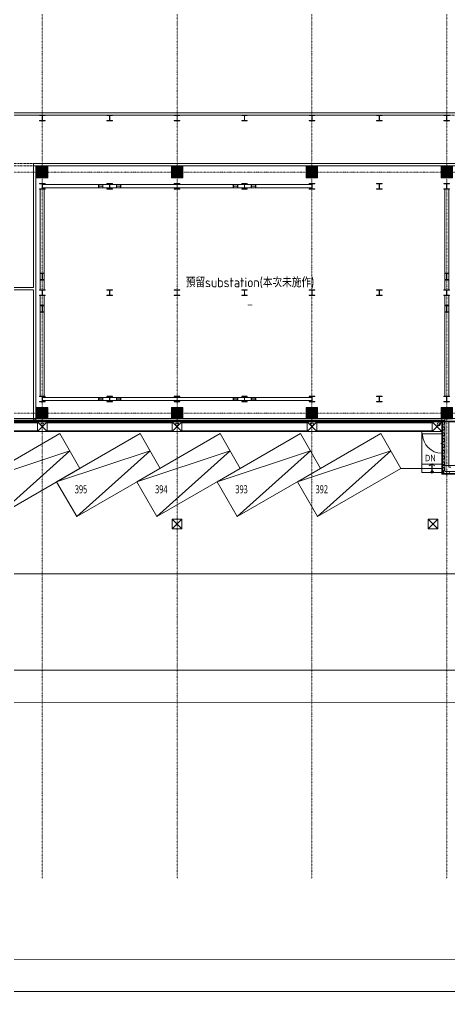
# Model space of a CAD drawing. Extents: x -76427 to 292734, y -42117 to 131250.
# Drawn here: x 41777 to 68575, y -36025 to 24513 of the extents above; entities that cross this region are included whole.
import ezdxf
from ezdxf.enums import TextEntityAlignment as Align

# ---------------------------------------------------------------- set-up
doc = ezdxf.new("R2010")
doc.units = 0
doc.header["$LTSCALE"] = 10
for name, pattern in [('H12PL1$0$CENTERK4', [0.3582, 0.3333, -0.0083, 0.0083, -0.0083]), ('H12PL1$0$JJP_三點線', [0.9, 0.3, -0.15, 0, -0.15, 0, -0.15, 0, -0.15]), ('H12PL1$0$JJP_虛線(退縮線、投影線、地下室範圍、非屬本工程、圖面分區)', [0.45, 0.3, -0.15]), ('XFM7P10ICA$0$H12PL1$0$JJP_三點線', [0.9, 0.3, -0.15, 0, -0.15, 0, -0.15, 0, -0.15]), ('XFM7P10ICA$0$H12PL1$0$TAI_虛線', [5.644, 2.822, -2.822])]:
    doc.linetypes.add(name, pattern=pattern)
for name, color, linetype in [('H12PL1$0$A-OBJE-MEP', 252, 'Continuous'), ('H12PL1$0$A-STRS', 252, 'Continuous'), ('H12PL1$0$A-TEXT', 252, 'Continuous'), ('H12PL1$0$A-WALL-EX', 252, 'Continuous'), ('H12PL1$0$A-WALL-IN', 252, 'Continuous'), ('H12PL1$0$A-WALL-IN.200K', 252, 'Continuous'), ('H12PL1$0$L10_14_DOURO', 252, 'Continuous'), ('H12PL1$0$L10_14_DRAN', 252, 'Continuous'), ('H12PL1$0$L10_14_KABE1', 252, 'Continuous'), ('H12PL1$0$L10_14_KAIDAN', 252, 'Continuous'), ('H12PL1$0$L10_14_PKG', 252, 'Continuous'), ('H12PL1$0$L10_14_PKG-NN', 252, 'Continuous'), ('H12PL1$0$L10_14_SIAGE1', 252, 'Continuous'), ('H12PL1$0$L10_14_SIKICHI', 252, 'Continuous'), ('H12PL1$0$L10_14_SITE', 252, 'Continuous'), ('H12PL1$0$L10_14_SUGATA3', 252, 'Continuous'), ('H12PL1$0$L10_14_TATEGU1', 252, 'Continuous'), ('H12PL1$0$L10_14_TATEGU3', 252, 'Continuous'), ('H12PL1$0$S-BEAM-SHOW.200K', 252, 'Continuous'), ('H12PL1$0$S-COL', 252, 'Continuous'), ('H12PL1$0$S-COL.200K', 252, 'Continuous'), ('H12PL1$0$S-FNDN', 252, 'Continuous'), ('H12PL1$0$S-GRID', 252, 'Continuous'), ('H12PL1$0$S-SLAB-SHOW', 252, 'Continuous'), ('H12PL1$0$S-SLAB-SHOW.200K', 252, 'Continuous'), ('H12PL1$0$S-WALL', 252, 'Continuous'), ('XFM7P10ICA$0$H12PL1$0$A-OBJE-MEP', 252, 'Continuous'), ('XFM7P10ICA$0$H12PL1$0$A-STRS', 252, 'Continuous'), ('XFM7P10ICA$0$H12PL1$0$A-WALL-EX', 252, 'Continuous'), ('XFM7P10ICA$0$H12PL1$0$A-WALL-IN', 252, 'Continuous'), ('XFM7P10ICA$0$H12PL1$0$A-WALL-IN-200K.200K', 252, 'Continuous'), ('XFM7P10ICA$0$H12PL1$0$A-ZONE', 252, 'Continuous'), ('XFM7P10ICA$0$H12PL1$0$Hattch', 252, 'Continuous'), ('XFM7P10ICA$0$H12PL1$0$L-ROAD', 252, 'Continuous'), ('XFM7P10ICA$0$H12PL1$0$S-COL', 252, 'Continuous'), ('XFM7P10ICA$0$H12PL1$0$S-FNDN', 252, 'Continuous'), ('XFM7P10ICA$0$H12PL1$0$S-GRID', 252, 'Continuous'), ('XFM7P10ICA$0$H12PL1$0$S-WALL', 252, 'Continuous')]:
    doc.layers.add(name, color=color, linetype=linetype)
doc.styles.add('H12PL1$0$Standard', font='', dxfattribs={"width": 0.8})
doc.styles.add('XFM7P10ICA$0$H12PL1$0$Standard', font='isocp.shx', dxfattribs={"bigfont": 'chineset.shx'})
doc.styles.get('H12PL1$0$Standard').set_extended_font_data('Microsoft JhengHei')

# ---------------------------------------------------------------- blocks, each defined once
blk = doc.blocks.new('XFM7P10ICA$0$H12PL1')
at = {"layer": 'XFM7P10ICA$0$H12PL1$0$Hattch', "linetype": 'Continuous', "lineweight": 0}
for points in [[(42850, 14650), (43550, 14650), (43550, 15350), (42850, 15350)], [(51250, 14650), (51950, 14650), (51950, 15350), (51250, 15350)], [(59650, 14650), (60350, 14650), (60350, 15350), (59650, 15350)], [(68050, 14650), (68750, 14650), (68750, 15350), (68050, 15350)], [(42850, 350), (42850, -350), (43550, -350), (43550, 350)], [(51250, 350), (51250, -350), (51950, -350), (51950, 350)], [(59650, 350), (59650, -350), (60350, -350), (60350, 350)], [(68050, 350), (68050, -350), (68150, -350), (68270, -350), (68750, -350), (68750, 350)]]:
    blk.add_hatch(color=256, dxfattribs=at).paths.add_polyline_path(points)
at = {"layer": 'XFM7P10ICA$0$H12PL1$0$A-OBJE-MEP', "lineweight": 0, "flags": 128}
for points in [[(43295, -700, 1), (43105, -700, 1)], [(51695, -700, 1), (51505, -700, 1)], [(60095, -700, 1), (59905, -700, 1)], [(67995, -700, 1), (67805, -700, 1)]]:
    blk.add_lwpolyline(points, format="xyb", close=True, dxfattribs=at)
at = {"layer": 'XFM7P10ICA$0$H12PL1$0$A-OBJE-MEP', "lineweight": 0}
for centre in [(43200, -700), (51600, -700), (60000, -700), (67900, -700)]:
    blk.add_circle(centre, 100, dxfattribs=at)
at = {"layer": 'XFM7P10ICA$0$H12PL1$0$A-STRS', "lineweight": 0}
for p, q in [((66850, -3190), (66850, -3710)), ((68150, -3190), (66850, -3190)), ((68150, -3190), (66850, -3190)), ((66850, -3190), (66850, -3450)), ((66850, -3450), (68150, -3450)), ((68150, -3450), (66850, -3450)), ((66850, -3450), (66850, -3710)), ((66850, -3450), (68150, -3450)), ((67425, -3610), (67500, -3710)), ((67500, -3450), (67500, -3190)), ((67500, -3710), (67500, -3450)), ((67500, -3710), (67575, -3610)), ((68150, -3710), (68150, -3190)), ((68150, -3450), (68150, -3190)), ((68150, -3710), (68150, -3450)), ((66850, -3710), (68150, -3710)), ((66850, -3710), (68150, -3710))]:
    blk.add_line(p, q, dxfattribs=at)
at = {"layer": 'XFM7P10ICA$0$H12PL1$0$A-STRS', "lineweight": 0, "flags": 128}
blk.add_lwpolyline([(67475, -3190, 1), (67525, -3190, 1)], format="xyb", close=True, dxfattribs=at)
at = {"layer": 'XFM7P10ICA$0$H12PL1$0$A-WALL-EX', "lineweight": 0}
for p, q in [((68150, -465), (18000, -465)), ((68270, -350), (68150, -350)), ((68270, -350), (68150, -350)), ((68150, -465), (68270, -465)), ((68150, -465), (68270, -465)), ((68270, -465), (68270, -350))]:
    blk.add_line(p, q, dxfattribs=at)
at = {"layer": 'XFM7P10ICA$0$H12PL1$0$A-WALL-EX', "lineweight": 0, "flags": 128}
for points in [[(68150, -350), (18000, -350)], [(18000, -500), (68150, -500)], [(68150, -350), (68270, -350)], [(68150, -500), (68150, -465)], [(68150, -465), (68150, -3640)], [(68270, -3640), (68270, -350)], [(68150, -3760), (68150, -3640)], [(68150, -3760), (77050, -3760)], [(76930, -3640), (68270, -3640)]]:
    blk.add_lwpolyline(points, dxfattribs=at)
at = {"layer": 'XFM7P10ICA$0$H12PL1$0$A-WALL-IN', "lineweight": 0, "flags": 128}
for points in [[(68270, -350), (68270, -500)], [(68270, -500), (76930, -500)]]:
    blk.add_lwpolyline(points, dxfattribs=at)
at = {"layer": 'XFM7P10ICA$0$H12PL1$0$A-WALL-IN-200K.200K', "linetype": 'XFM7P10ICA$0$H12PL1$0$TAI_虛線', "lineweight": 0}
for points in [[(167450, 18700), (18450, 18700)], [(167450, 18550), (18450, 18550)], [(18450, 15550), (74550, 15550), (74550, -350)], [(18450, 15400), (74400, 15400), (74400, -350)]]:
    blk.add_lwpolyline(points, dxfattribs=at)
at = {"layer": 'XFM7P10ICA$0$H12PL1$0$Hattch', "lineweight": 0}
for p, q in [((68268.32, -543.95), (68150, -484.79)), ((68151.68, -465), (68151.68, -483.76)), ((68270, -542.92), (68151.68, -483.76)), ((68268.32, -543.95), (68268.32, -661.88)), ((68268.32, -661.88), (68150, -721.04)), ((68150, -845.83), (68150, -722.08)), ((68268.32, -904.99), (68150, -845.83)), ((68268.32, -1022.92), (68150, -1082.08)), ((68150, -1206.87), (68150, -1083.11)), ((68268.32, -1266.03), (68150, -1206.87)), ((68270, -662.92), (68151.68, -722.08)), ((68151.68, -723.11), (68151.68, -844.79)), ((68270, -903.95), (68151.68, -844.79)), ((68270, -1023.95), (68151.68, -1083.11)), ((68151.68, -1084.15), (68151.68, -1205.83)), ((68270, -1264.99), (68151.68, -1205.83)), ((68268.32, -904.99), (68268.32, -1022.92)), ((68270, -903.95), (68270, -1023.95)), ((68268.32, -1383.95), (68150, -1443.11)), ((68150, -1567.91), (68150, -1444.15)), ((68268.32, -1627.07), (68150, -1567.91)), ((68268.32, -1744.99), (68150, -1804.15)), ((68150, -1928.95), (68150, -1805.19)), ((68270, -1384.99), (68151.68, -1444.15)), ((68151.68, -1445.19), (68151.68, -1566.87)), ((68270, -1626.03), (68151.68, -1566.87)), ((68270, -1746.03), (68151.68, -1805.19)), ((68151.68, -1806.23), (68151.68, -1927.91)), ((68268.32, -1266.03), (68268.32, -1383.95)), ((68268.32, -1627.07), (68268.32, -1744.99)), ((68270, -1264.99), (68270, -1384.99)), ((68270, -1626.03), (68270, -1746.03)), ((68268.32, -1988.11), (68150, -1928.95)), ((68268.32, -2106.03), (68150, -2165.19)), ((68150, -2289.99), (68150, -2166.23)), ((68268.32, -2349.15), (68150, -2289.99)), ((68270, -1987.07), (68151.68, -1927.91)), ((68270, -2107.07), (68151.68, -2166.23)), ((68151.68, -2167.27), (68151.68, -2288.95)), ((68270, -2348.11), (68151.68, -2288.95)), ((68268.32, -1988.11), (68268.32, -2106.03)), ((68268.32, -2349.15), (68268.32, -2467.07)), ((68270, -1987.07), (68270, -2107.07)), ((68270, -2348.11), (68270, -2468.11)), ((68268.32, -2467.07), (68150, -2526.23)), ((68150, -2651.02), (68150, -2527.27)), ((68268.32, -2710.18), (68150, -2651.02)), ((68268.32, -2828.11), (68150, -2887.27)), ((68150, -3012.06), (68150, -2888.31)), ((68268.32, -3071.22), (68150, -3012.06)), ((68270, -2468.11), (68151.68, -2527.27)), ((68151.68, -2528.31), (68151.68, -2649.99)), ((68270, -2709.15), (68151.68, -2649.99)), ((68270, -2829.15), (68151.68, -2888.31)), ((68151.68, -2889.34), (68151.68, -3011.02)), ((68270, -3070.18), (68151.68, -3011.02)), ((68268.32, -2710.18), (68268.32, -2828.11)), ((68270, -2709.15), (68270, -2829.15)), ((68268.32, -3189.15), (68150, -3248.31)), ((68150, -3373.1), (68150, -3249.34)), ((68268.32, -3432.26), (68150, -3373.1)), ((68268.32, -3550.18), (68150, -3609.34)), ((68270, -3190.18), (68151.68, -3249.34)), ((68151.68, -3250.38), (68151.68, -3372.06)), ((68270, -3431.22), (68151.68, -3372.06)), ((68270, -3551.22), (68151.68, -3610.38)), ((68151.68, -3611.42), (68151.68, -3640)), ((68268.32, -3071.22), (68268.32, -3189.15)), ((68268.32, -3432.26), (68268.32, -3550.18)), ((68270, -3070.18), (68270, -3190.18)), ((68270, -3431.22), (68270, -3551.22)), ((68150, -3641.68), (68176.04, -3641.68)), ((68176.04, -3641.68), (68206.8, -3703.2)), ((68177.08, -3640), (68208.05, -3701.95)), ((68206.8, -3703.2), (68235.2, -3760)), ((68208.05, -3701.95), (68236.24, -3758.32)), ((68237.28, -3758.32), (68270, -3758.32)), ((68270, -3758.32), (68358.96, -3758.32)), ((68418.12, -3640), (68358.96, -3758.32)), ((68419.15, -3641.68), (68359.99, -3760)), ((68419.15, -3641.68), (68537.08, -3641.68)), ((68537.08, -3641.68), (68596.24, -3760)), ((68538.12, -3640), (68597.28, -3758.32))]:
    blk.add_line(p, q, dxfattribs=at)
at = {"layer": 'XFM7P10ICA$0$H12PL1$0$L-ROAD', "lineweight": 0, "flags": 128}
blk.add_lwpolyline([(151150, -2700), (127250, -2700), (127250, -4120), (126650, -4120), (126650, -552.88), (77100, -552.88), (77100, -3810), (68100, -3810), (68100, -552.88), (18050, -552.88), (18050, -2700), (17450, -2700), (17450, -552.88), (-550, -552.88), (-550, -4462.88), (-15800, -4460), (-15800, -9999.44), (244200.03, -10064.78)], dxfattribs=at)
at = {"layer": 'XFM7P10ICA$0$H12PL1$0$S-COL', "lineweight": 0, "flags": 128}
for points in [[(42850, 14650), (43550, 14650), (43550, 15350), (42850, 15350)], [(51250, 14650), (51950, 14650), (51950, 15350), (51250, 15350)], [(59650, 14650), (60350, 14650), (60350, 15350), (59650, 15350)], [(68050, 14650), (68750, 14650), (68750, 15350), (68050, 15350)]]:
    blk.add_lwpolyline(points, close=True, dxfattribs=at)
for points in [[(43550, -350), (43550, 350), (42850, 350), (42850, -350)], [(51950, -350), (51950, 350), (51250, 350), (51250, -350)], [(60350, -350), (60350, 350), (59650, 350), (59650, -350)], [(68270, -350), (68750, -350), (68750, 350), (68050, 350), (68050, -350)]]:
    blk.add_lwpolyline(points, dxfattribs=at)
at = {"layer": 'XFM7P10ICA$0$H12PL1$0$S-FNDN', "lineweight": 0, "flags": 128}
blk.add_lwpolyline([(17700, 15300), (-480.5, 15300), (-480.5, -500), (93900, -500), (93900, 74700), (17700, 74700)], close=True, dxfattribs=at)
at = {"layer": 'XFM7P10ICA$0$H12PL1$0$S-GRID', "linetype": 'XFM7P10ICA$0$H12PL1$0$JJP_三點線', "lineweight": 0}
for p, q in [((43200, 128250), (43200, -28000)), ((51600, 128250), (51600, -28000)), ((60000, 128250), (60000, -28000)), ((68400, 128250), (68400, -28000)), ((-29000, 15000), (289600, 15000)), ((-29000, 0), (289600, 0)), ((43200, -28000), (43200, -29000)), ((51600, -28000), (51600, -29000)), ((60000, -28000), (60000, -29000)), ((68400, -28000), (68400, -29000))]:
    blk.add_line(p, q, dxfattribs=at)
at = {"layer": 'XFM7P10ICA$0$H12PL1$0$S-WALL', "lineweight": 0}
for p, q in [((68100, -350), (68100, -500)), ((68100, -500), (68320, -500))]:
    blk.add_line(p, q, dxfattribs=at)
at = {"layer": 'XFM7P10ICA$0$H12PL1$0$A-ZONE', "style": 'XFM7P10ICA$0$H12PL1$0$Standard'}
for s, p in [('預留substation(本次未施作)', (56144.2, 8438.13)), ('-', (56144.2, 7091.68))]:
    blk.add_text(s, height=600, dxfattribs=at).set_placement(p, align=Align.TOP_CENTER)
blk = doc.blocks.new('XFM7P10ICA')
blk.add_blockref('XFM7P10ICA$0$H12PL1', (0, 0))
blk = doc.blocks.new('H12PL1')
at = {"layer": 'H12PL1$0$A-OBJE-MEP', "lineweight": 0, "flags": 128}
for points in [[(43295, -700, 1), (43105, -700, 1)], [(51695, -700, 1), (51505, -700, 1)], [(60095, -700, 1), (59905, -700, 1)], [(67995, -700, 1), (67805, -700, 1)]]:
    blk.add_lwpolyline(points, format="xyb", close=True, dxfattribs=at)
at = {"layer": 'H12PL1$0$A-OBJE-MEP', "lineweight": 0}
for centre in [(43200, -700), (51600, -700), (60000, -700), (67900, -700)]:
    blk.add_circle(centre, 100, dxfattribs=at)
at = {"layer": 'H12PL1$0$A-STRS', "lineweight": 0}
for p, q in [((66850, -3190), (66850, -3710)), ((68100, -3190), (66850, -3190)), ((68100, -3190), (66850, -3190)), ((66850, -3190), (66850, -3450)), ((66850, -3450), (68100, -3450)), ((68100, -3450), (66850, -3450)), ((66850, -3450), (66850, -3710)), ((66850, -3450), (68100, -3450)), ((67400, -3610), (67475, -3710)), ((67475, -3450), (67475, -3190)), ((67475, -3710), (67475, -3450)), ((67475, -3710), (67550, -3610)), ((68100, -3710), (68100, -3190)), ((68100, -3450), (68100, -3190)), ((68100, -3710), (68100, -3450)), ((66850, -3710), (68100, -3710)), ((66850, -3710), (68100, -3710))]:
    blk.add_line(p, q, dxfattribs=at)
at = {"layer": 'H12PL1$0$A-STRS', "lineweight": 0, "flags": 128}
blk.add_lwpolyline([(67450, -3190, 1), (67500, -3190, 1)], format="xyb", close=True, dxfattribs=at)
at = {"layer": 'H12PL1$0$A-WALL-EX', "lineweight": 0}
for p, q in [((68150, -465), (18000, -465)), ((68270, -350), (68150, -350)), ((68270, -350), (68150, -350)), ((68150, -465), (68270, -465)), ((68150, -465), (68270, -465)), ((68270, -465), (68270, -350))]:
    blk.add_line(p, q, dxfattribs=at)
at = {"layer": 'H12PL1$0$A-WALL-EX', "lineweight": 0, "flags": 128}
for points in [[(68150, -350), (18000, -350)], [(18000, -500), (68150, -500)], [(18000, -500), (68150, -500)], [(18000, -500), (68150, -500)], [(18000, -500), (68150, -500)], [(18000, -500), (68150, -500)], [(18000, -500), (68150, -500)], [(18000, -500), (68150, -500)], [(18000, -500), (68150, -500)], [(68150, -350), (68270, -350)], [(68150, -500), (68150, -465)], [(68150, -465), (68150, -3640)], [(68270, -3640), (68270, -350)], [(68150, -3760), (68150, -3640)], [(68150, -3760), (77050, -3760)], [(76930, -3640), (68270, -3640)]]:
    blk.add_lwpolyline(points, dxfattribs=at)
at = {"layer": 'H12PL1$0$A-WALL-IN', "lineweight": 0, "flags": 128}
for points in [[(68270, -350), (68270, -500)], [(68270, -500), (68537, -500)], [(68537, -500), (68537, -3372.5)], [(68537, -3372.5), (68650, -3372.5)]]:
    blk.add_lwpolyline(points, dxfattribs=at)
at = {"layer": 'H12PL1$0$A-WALL-IN.200K', "lineweight": 0, "flags": 128}
for points in [[(243150, 18700), (39500, 18700)], [(40000, 18550), (43025, 18550)], [(43375, 18550), (47225, 18550)], [(47575, 18550), (51425, 18550)], [(51775, 18550), (55625, 18550)], [(55975, 18550), (59825, 18550)], [(60175, 18550), (64025, 18550)], [(64375, 18550), (68225, 18550)], [(42650, 15550), (42650, 15400)], [(167450, 15550), (42650, 15550)], [(42650, 15400), (42650, 7825)], [(42800, 7675), (42800, 15400)], [(42800, 15400), (68800, 15400)], [(42650, 7825), (18450, 7825)], [(39175, 7675), (42650, 7675)], [(42650, 7675), (42650, -440)], [(42800, -440), (42800, 7675)], [(42650, -440), (42800, -440)]]:
    blk.add_lwpolyline(points, dxfattribs=at)
at = {"layer": 'H12PL1$0$L10_14_DOURO', "lineweight": 0}
for p, q in [((263350.86, -18066.2), (-720.36, -18001.66)), ((96439.32, -34025.4), (10639.33, -34004.43))]:
    blk.add_line(p, q, dxfattribs=at)
at = {"layer": 'H12PL1$0$L10_14_DRAN', "lineweight": 0}
for centre in [(43200, -700), (51600, -700), (60000, -700), (67900, -700)]:
    blk.add_circle(centre, 100, dxfattribs=at)
at = {"layer": 'H12PL1$0$L10_14_KABE1', "lineweight": 0}
for p, q in [((18050, -550), (68100, -550)), ((68100, -550), (68100, -1245)), ((68100, -1245), (68150, -1245)), ((68100, -2555), (68150, -2555)), ((68100, -2555), (68100, -3810)), ((68100, -3810), (77100, -3810))]:
    blk.add_line(p, q, dxfattribs=at)
at = {"layer": 'H12PL1$0$L10_14_KAIDAN', "lineweight": 0, "flags": 128}
blk.add_lwpolyline([(67475, -3710), (67475, -3190), (67650, -3290), (67475, -3190), (67300, -3290)], dxfattribs=at)
at = {"layer": 'H12PL1$0$L10_14_KAIDAN', "lineweight": 0}
blk.add_circle((67475, -3710), 25, dxfattribs=at)
at = {"layer": 'H12PL1$0$L10_14_PKG', "lineweight": 0, "flags": 128}
for points in [[(40342.67, -6441.61), (45538.82, -3441.61), (44288.82, -1276.55), (39092.67, -4276.55)], [(45342.67, -6441.61), (50538.82, -3441.61), (49288.82, -1276.55), (44092.67, -4276.55)], [(50342.67, -6441.61), (55538.82, -3441.61), (54288.82, -1276.55), (49092.67, -4276.55)], [(55342.67, -6441.61), (60538.82, -3441.61), (59288.82, -1276.55), (54092.67, -4276.55)], [(60342.67, -6441.61), (65538.82, -3441.61), (64288.82, -1276.55), (59092.67, -4276.55)]]:
    blk.add_lwpolyline(points, close=True, dxfattribs=at)
for points in [[(40342.67, -6441.61), (44913.82, -2359.08), (39092.67, -4276.55)], [(45342.67, -6441.61), (49913.82, -2359.08), (44092.67, -4276.55)], [(50342.67, -6441.61), (54913.82, -2359.08), (49092.67, -4276.55)], [(55342.67, -6441.61), (59913.82, -2359.08), (54092.67, -4276.55)], [(60342.67, -6441.61), (64913.82, -2359.08), (59092.67, -4276.55)]]:
    blk.add_lwpolyline(points, dxfattribs=at)
at = {"layer": 'H12PL1$0$L10_14_SIAGE1', "lineweight": 0}
for p, q in [((68100, -1245), (68100, -1260)), ((68100, -2555), (68100, -2540))]:
    blk.add_line(p, q, dxfattribs=at)
at = {"layer": 'H12PL1$0$L10_14_SIKICHI', "linetype": 'H12PL1$0$CENTERK4', "lineweight": 0}
for p, q in [((263352.82, -10066.2), (-23200, -9996.16)), ((263351.35, -16066.2), (-23200, -15996.16)), ((263351.35, -16066.2), (-14000, -15998.41)), ((96438.83, -36025.4), (10638.84, -36004.43))]:
    blk.add_line(p, q, dxfattribs=at)
at = {"layer": 'H12PL1$0$L10_14_SITE', "lineweight": 0}
blk.add_line((65506.97, -3460), (66850, -3460), dxfattribs=at)
at = {"layer": 'H12PL1$0$L10_14_SUGATA3', "lineweight": 0}
for p, q in [((35100, -600), (42900, -600)), ((42900, -1150), (43500, -550)), ((42900, -550), (43500, -1150)), ((43500, -600), (51300, -600)), ((51300, -1150), (51900, -550)), ((51300, -550), (51900, -1150)), ((51900, -600), (59700, -600)), ((59700, -1150), (60300, -550)), ((59700, -550), (60300, -1150)), ((60300, -600), (67500, -600)), ((67500, -550), (68100, -1150)), ((67500, -1150), (68100, -550)), ((18650, -1150), (67500, -1150)), ((35100, -1100), (42900, -1100)), ((43500, -1100), (51300, -1100)), ((51900, -1100), (59700, -1100)), ((60300, -1100), (67500, -1100)), ((66850, -1150), (66850, -3710)), ((68100, -1150), (66850, -1150)), ((68100, -3190), (66850, -3190)), ((68100, -3450), (66850, -3450)), ((68100, -3710), (66850, -3710)), ((51300, -6600), (51900, -7200)), ((51300, -7200), (51900, -6600)), ((67250, -6600), (67850, -7200)), ((67250, -7200), (67850, -6600))]:
    blk.add_line(p, q, dxfattribs=at)
at = {"layer": 'H12PL1$0$L10_14_SUGATA3', "lineweight": 0, "flags": 128}
for points in [[(42900, -1150), (43500, -1150), (43500, -550), (42900, -550)], [(51300, -1150), (51900, -1150), (51900, -550), (51300, -550)], [(59700, -1150), (60300, -1150), (60300, -550), (59700, -550)], [(67500, -1150), (68100, -1150), (68100, -550), (67500, -550)], [(51300, -7200), (51900, -7200), (51900, -6600), (51300, -6600)], [(67250, -7200), (67850, -7200), (67850, -6600), (67250, -6600)]]:
    blk.add_lwpolyline(points, close=True, dxfattribs=at)
at = {"layer": 'H12PL1$0$L10_14_TATEGU1', "lineweight": 0, "flags": 128}
for points in [[(68110, -1260), (68090, -1260), (68090, -1285), (68135, -1285), (68135, -1300), (68150, -1300)], [(68110, -2540), (68090, -2540), (68090, -2515), (68135, -2515), (68135, -2500), (68150, -2500)]]:
    blk.add_lwpolyline(points, dxfattribs=at)
at = {"layer": 'H12PL1$0$L10_14_TATEGU3', "lineweight": 0}
for p, q in [((68090, -1300), (66890, -1300)), ((68150, -1900), (68025, -1900))]:
    blk.add_line(p, q, dxfattribs=at)
at = {"layer": 'H12PL1$0$L10_14_TATEGU3', "lineweight": 0, "flags": 128}
blk.add_lwpolyline([(68090, -2510), (68090, -1290), (68130, -1290), (68130, -2510)], close=True, dxfattribs=at)
at = {"layer": 'H12PL1$0$L10_14_TATEGU3', "lineweight": 0}
blk.add_arc((68090, -1300), 1200, 180, 270, dxfattribs=at)
at = {"layer": 'H12PL1$0$S-BEAM-SHOW.200K', "lineweight": 0}
for p, q in [((43075, 13950), (43075, 8277.59)), ((43075, 13950), (43325, 13950)), ((43200, 14225), (46982.35, 14225)), ((43200, 14025), (43200, 14225)), ((43200, 14025), (46982.35, 14025)), ((43325, 13950), (43325, 8277.59)), ((46719.14, 14225), (46702.34, 14225)), ((46702.34, 14225), (46702.34, 14025)), ((46702.34, 14025), (46719.14, 14025)), ((46719.14, 14135), (46719.14, 14225)), ((46721.6, 14130.76), (46719.14, 14135)), ((46719.14, 14115), (46721.6, 14119.24)), ((46719.14, 14025), (46719.14, 14115)), ((46727.54, 14129), (46721.6, 14130.76)), ((46721.6, 14119.24), (46727.54, 14121)), ((46957.15, 14129), (46727.54, 14129)), ((46727.54, 14121), (46957.15, 14121)), ((46963.09, 14130.76), (46957.15, 14129)), ((46957.15, 14121), (46963.09, 14119.24)), ((46965.55, 14135), (46963.09, 14130.76)), ((46963.09, 14119.24), (46965.55, 14115)), ((46982.35, 14225), (46965.55, 14225)), ((46965.55, 14225), (46965.55, 14135)), ((46965.55, 14115), (46965.55, 14025)), ((46965.55, 14025), (46982.35, 14025)), ((46982.35, 14025), (46982.35, 14225)), ((51600, 14225), (47817.65, 14225)), ((47834.45, 14225), (47817.65, 14225)), ((47817.65, 14225), (47817.65, 14025)), ((51600, 14025), (47817.65, 14025)), ((47817.65, 14025), (47834.45, 14025)), ((47834.45, 14135), (47834.45, 14225)), ((47836.91, 14130.76), (47834.45, 14135)), ((47834.45, 14115), (47836.91, 14119.24)), ((47834.45, 14025), (47834.45, 14115)), ((47842.85, 14129), (47836.91, 14130.76)), ((47836.91, 14119.24), (47842.85, 14121)), ((48072.46, 14129), (47842.85, 14129)), ((47842.85, 14121), (48072.46, 14121)), ((48078.4, 14130.76), (48072.46, 14129)), ((48072.46, 14121), (48078.4, 14119.24)), ((48080.86, 14135), (48078.4, 14130.76)), ((48078.4, 14119.24), (48080.86, 14115)), ((48097.66, 14225), (48080.86, 14225)), ((48080.86, 14225), (48080.86, 14135)), ((48080.86, 14115), (48080.86, 14025)), ((48080.86, 14025), (48097.66, 14025)), ((48097.66, 14025), (48097.66, 14225)), ((51600, 14225), (55382.35, 14225)), ((51600, 14025), (55382.35, 14025)), ((55119.14, 14225), (55102.34, 14225)), ((55102.34, 14225), (55102.34, 14025)), ((55102.34, 14025), (55119.14, 14025)), ((55119.14, 14135), (55119.14, 14225)), ((55121.6, 14130.76), (55119.14, 14135)), ((55119.14, 14115), (55121.6, 14119.24)), ((55119.14, 14025), (55119.14, 14115)), ((55127.54, 14129), (55121.6, 14130.76)), ((55121.6, 14119.24), (55127.54, 14121)), ((55357.15, 14129), (55127.54, 14129)), ((55127.54, 14121), (55357.15, 14121)), ((55363.09, 14130.76), (55357.15, 14129)), ((55357.15, 14121), (55363.09, 14119.24)), ((55365.55, 14135), (55363.09, 14130.76)), ((55363.09, 14119.24), (55365.55, 14115)), ((55382.35, 14225), (55365.55, 14225)), ((55365.55, 14225), (55365.55, 14135)), ((55365.55, 14115), (55365.55, 14025)), ((55365.55, 14025), (55382.35, 14025)), ((55382.35, 14025), (55382.35, 14225)), ((60000, 14225), (56217.65, 14225)), ((56234.45, 14225), (56217.65, 14225)), ((56217.65, 14225), (56217.65, 14025)), ((60000, 14025), (56217.65, 14025)), ((56217.65, 14025), (56234.45, 14025)), ((56234.45, 14135), (56234.45, 14225)), ((56236.91, 14130.76), (56234.45, 14135)), ((56234.45, 14115), (56236.91, 14119.24)), ((56234.45, 14025), (56234.45, 14115)), ((56242.85, 14129), (56236.91, 14130.76)), ((56236.91, 14119.24), (56242.85, 14121)), ((56472.46, 14129), (56242.85, 14129)), ((56242.85, 14121), (56472.46, 14121)), ((56478.4, 14130.76), (56472.46, 14129)), ((56472.46, 14121), (56478.4, 14119.24)), ((56480.86, 14135), (56478.4, 14130.76)), ((56478.4, 14119.24), (56480.86, 14115)), ((56497.66, 14225), (56480.86, 14225)), ((56480.86, 14225), (56480.86, 14135)), ((56480.86, 14115), (56480.86, 14025)), ((56480.86, 14025), (56497.66, 14025)), ((56497.66, 14025), (56497.66, 14225)), ((60000, 14225), (60000, 14025)), ((68275, 13950), (68275, 8277.59)), ((68275, 13950), (68525, 13950)), ((68525, 13950), (68525, 8277.59)), ((43325, 8722.23), (43075, 8722.23)), ((43075, 8722.23), (43075, 8686.66)), ((43075, 8686.66), (43194, 8686.66)), ((43194, 8686.66), (43206, 8686.66)), ((43206, 8686.66), (43194, 8686.66)), ((43194, 8686.66), (43194, 8313.16)), ((43206, 8686.66), (43325, 8686.66)), ((43206, 8313.16), (43206, 8686.66)), ((43325, 8686.66), (43325, 8722.23)), ((68525, 8722.23), (68275, 8722.23)), ((68275, 8722.23), (68275, 8686.66)), ((68275, 8686.66), (68394, 8686.66)), ((68394, 8686.66), (68406, 8686.66)), ((68406, 8686.66), (68394, 8686.66)), ((68394, 8686.66), (68394, 8313.16)), ((68406, 8686.66), (68525, 8686.66)), ((68406, 8313.16), (68406, 8686.66)), ((68525, 8686.66), (68525, 8722.23)), ((43075, 8313.16), (43075, 8277.59)), ((43194, 8313.16), (43075, 8313.16)), ((43075, 8277.59), (43325, 8277.59)), ((43194, 8313.16), (43206, 8313.16)), ((43206, 8313.16), (43194, 8313.16)), ((43325, 8313.16), (43206, 8313.16)), ((43325, 8277.59), (43325, 8313.16)), ((68275, 8313.16), (68275, 8277.59)), ((68394, 8313.16), (68275, 8313.16)), ((68275, 8277.59), (68525, 8277.59)), ((68394, 8313.16), (68406, 8313.16)), ((68406, 8313.16), (68394, 8313.16)), ((68525, 8313.16), (68406, 8313.16)), ((68525, 8277.59), (68525, 8313.16)), ((43075, 1050), (43075, 6722.41)), ((43325, 6722.41), (43075, 6722.41)), ((43075, 6722.41), (43075, 6686.84)), ((43075, 6686.84), (43194, 6686.84)), ((43206, 6686.84), (43194, 6686.84)), ((43194, 6686.84), (43194, 6313.34)), ((43194, 6686.84), (43206, 6686.84)), ((43206, 6313.34), (43206, 6686.84)), ((43206, 6686.84), (43325, 6686.84)), ((43325, 1050), (43325, 6722.41)), ((43325, 6686.84), (43325, 6722.41)), ((68275, 1050), (68275, 6722.41)), ((68525, 6722.41), (68275, 6722.41)), ((68275, 6722.41), (68275, 6686.84)), ((68275, 6686.84), (68394, 6686.84)), ((68406, 6686.84), (68394, 6686.84)), ((68394, 6686.84), (68394, 6313.34)), ((68394, 6686.84), (68406, 6686.84)), ((68406, 6313.34), (68406, 6686.84)), ((68406, 6686.84), (68525, 6686.84)), ((68525, 1050), (68525, 6722.41)), ((68525, 6686.84), (68525, 6722.41)), ((43075, 6313.34), (43075, 6277.77)), ((43194, 6313.34), (43075, 6313.34)), ((43075, 6277.77), (43325, 6277.77)), ((43206, 6313.34), (43194, 6313.34)), ((43194, 6313.34), (43206, 6313.34)), ((43325, 6313.34), (43206, 6313.34)), ((43325, 6277.77), (43325, 6313.34)), ((68275, 6313.34), (68275, 6277.77)), ((68394, 6313.34), (68275, 6313.34)), ((68275, 6277.77), (68525, 6277.77)), ((68406, 6313.34), (68394, 6313.34)), ((68394, 6313.34), (68406, 6313.34)), ((68525, 6313.34), (68406, 6313.34)), ((68525, 6277.77), (68525, 6313.34)), ((43325, 1050), (43075, 1050)), ((43200, 975), (46982.35, 975)), ((43200, 775), (43200, 975)), ((43200, 775), (46982.35, 775)), ((46719.14, 975), (46702.34, 975)), ((46702.34, 975), (46702.34, 775)), ((46702.34, 775), (46719.14, 775)), ((46719.14, 885), (46719.14, 975)), ((46721.6, 880.76), (46719.14, 885)), ((46719.14, 865), (46721.6, 869.24)), ((46719.14, 775), (46719.14, 865)), ((46727.54, 879), (46721.6, 880.76)), ((46721.6, 869.24), (46727.54, 871)), ((46957.15, 879), (46727.54, 879)), ((46727.54, 871), (46957.15, 871)), ((46963.09, 880.76), (46957.15, 879)), ((46957.15, 871), (46963.09, 869.24)), ((46965.55, 885), (46963.09, 880.76)), ((46963.09, 869.24), (46965.55, 865)), ((46982.35, 975), (46965.55, 975)), ((46965.55, 975), (46965.55, 885)), ((46965.55, 865), (46965.55, 775)), ((46965.55, 775), (46982.35, 775)), ((46982.35, 775), (46982.35, 975)), ((51600, 975), (47817.65, 975)), ((47834.45, 975), (47817.65, 975)), ((47817.65, 975), (47817.65, 775)), ((51600, 775), (47817.65, 775)), ((47817.65, 775), (47834.45, 775)), ((47834.45, 885), (47834.45, 975)), ((47836.91, 880.76), (47834.45, 885)), ((47834.45, 865), (47836.91, 869.24)), ((47834.45, 775), (47834.45, 865)), ((47842.85, 879), (47836.91, 880.76)), ((47836.91, 869.24), (47842.85, 871)), ((48072.46, 879), (47842.85, 879)), ((47842.85, 871), (48072.46, 871)), ((48078.4, 880.76), (48072.46, 879)), ((48072.46, 871), (48078.4, 869.24)), ((48080.86, 885), (48078.4, 880.76)), ((48078.4, 869.24), (48080.86, 865)), ((48097.66, 975), (48080.86, 975)), ((48080.86, 975), (48080.86, 885)), ((48080.86, 865), (48080.86, 775)), ((48080.86, 775), (48097.66, 775)), ((48097.66, 775), (48097.66, 975)), ((51600, 975), (55382.35, 975)), ((51600, 775), (55382.35, 775)), ((55119.14, 975), (55102.34, 975)), ((55102.34, 975), (55102.34, 775)), ((55102.34, 775), (55119.14, 775)), ((55119.14, 885), (55119.14, 975)), ((55121.6, 880.76), (55119.14, 885)), ((55119.14, 865), (55121.6, 869.24)), ((55119.14, 775), (55119.14, 865)), ((55127.54, 879), (55121.6, 880.76)), ((55121.6, 869.24), (55127.54, 871)), ((55357.15, 879), (55127.54, 879)), ((55127.54, 871), (55357.15, 871)), ((55363.09, 880.76), (55357.15, 879)), ((55357.15, 871), (55363.09, 869.24)), ((55365.55, 885), (55363.09, 880.76)), ((55363.09, 869.24), (55365.55, 865)), ((55382.35, 975), (55365.55, 975)), ((55365.55, 975), (55365.55, 885)), ((55365.55, 865), (55365.55, 775)), ((55365.55, 775), (55382.35, 775)), ((55382.35, 775), (55382.35, 975)), ((60000, 975), (56217.65, 975)), ((56234.45, 975), (56217.65, 975)), ((56217.65, 975), (56217.65, 775)), ((60000, 775), (56217.65, 775)), ((56217.65, 775), (56234.45, 775)), ((56234.45, 885), (56234.45, 975)), ((56236.91, 880.76), (56234.45, 885)), ((56234.45, 865), (56236.91, 869.24)), ((56234.45, 775), (56234.45, 865)), ((56242.85, 879), (56236.91, 880.76)), ((56236.91, 869.24), (56242.85, 871)), ((56472.46, 879), (56242.85, 879)), ((56242.85, 871), (56472.46, 871)), ((56478.4, 880.76), (56472.46, 879)), ((56472.46, 871), (56478.4, 869.24)), ((56480.86, 885), (56478.4, 880.76)), ((56478.4, 869.24), (56480.86, 865)), ((56497.66, 975), (56480.86, 975)), ((56480.86, 975), (56480.86, 885)), ((56480.86, 865), (56480.86, 775)), ((56480.86, 775), (56497.66, 775)), ((56497.66, 775), (56497.66, 975)), ((60000, 975), (60000, 775)), ((68525, 1050), (68275, 1050))]:
    blk.add_line(p, q, dxfattribs=at)
at = {"layer": 'H12PL1$0$S-BEAM-SHOW.200K', "linetype": 'H12PL1$0$JJP_虛線(退縮線、投影線、地下室範圍、非屬本工程、圖面分區)', "lineweight": 0}
for p, q in [((46982.35, 14225), (47400, 14225)), ((46982.35, 14025), (47400, 14025)), ((47817.65, 14225), (47400, 14225)), ((47817.65, 14025), (47400, 14025)), ((55382.35, 14225), (55800, 14225)), ((55382.35, 14025), (55800, 14025)), ((56217.65, 14225), (55800, 14225)), ((56217.65, 14025), (55800, 14025)), ((43075, 8277.59), (43075, 7675)), ((43325, 8277.59), (43325, 7675)), ((68275, 8277.59), (68275, 7675)), ((68525, 8277.59), (68525, 7675)), ((43075, 7675), (43325, 7675)), ((43075, 6722.41), (43075, 7325)), ((43325, 7325), (43075, 7325)), ((43325, 6722.41), (43325, 7325)), ((68275, 7675), (68525, 7675)), ((68275, 6722.41), (68275, 7325)), ((68525, 7325), (68275, 7325)), ((68525, 6722.41), (68525, 7325)), ((46982.35, 975), (47400, 975)), ((46982.35, 775), (47400, 775)), ((47817.65, 975), (47400, 975)), ((47817.65, 775), (47400, 775)), ((55382.35, 975), (55800, 975)), ((55382.35, 775), (55800, 775)), ((56217.65, 975), (55800, 975)), ((56217.65, 775), (55800, 775))]:
    blk.add_line(p, q, dxfattribs=at)
at = {"layer": 'H12PL1$0$S-COL', "lineweight": 0, "flags": 128}
for points in [[(42850, 14650), (43550, 14650), (43550, 15350), (42850, 15350)], [(51250, 14650), (51950, 14650), (51950, 15350), (51250, 15350)], [(59650, 14650), (60350, 14650), (60350, 15350), (59650, 15350)], [(68050, 14650), (68750, 14650), (68750, 15350), (68050, 15350)]]:
    blk.add_lwpolyline(points, close=True, dxfattribs=at)
for points in [[(43550, -350), (43550, 350), (42850, 350), (42850, -350)], [(51950, -350), (51950, 350), (51250, 350), (51250, -350)], [(60350, -350), (60350, 350), (59650, 350), (59650, -350)], [(68270, -350), (68750, -350), (68750, 350), (68050, 350), (68050, -350)]]:
    blk.add_lwpolyline(points, dxfattribs=at)
at = {"layer": 'H12PL1$0$S-COL.200K', "lineweight": 0, "flags": 128}
for points in [[(43375, 18550), (43375, 18531), (43213, 18531, 0.41421356), (43206, 18524), (43206, 18226, 0.41421356), (43213, 18219), (43375, 18219), (43375, 18200), (43025, 18200), (43025, 18219), (43187, 18219, 0.41421356), (43194, 18226), (43194, 18524, 0.41421356), (43187, 18531), (43025, 18531), (43025, 18550)], [(47575, 18550), (47575, 18531), (47413, 18531, 0.41421356), (47406, 18524), (47406, 18226, 0.41421356), (47413, 18219), (47575, 18219), (47575, 18200), (47225, 18200), (47225, 18219), (47387, 18219, 0.41421356), (47394, 18226), (47394, 18524, 0.41421356), (47387, 18531), (47225, 18531), (47225, 18550)], [(51775, 18550), (51775, 18531), (51613, 18531, 0.41421356), (51606, 18524), (51606, 18226, 0.41421356), (51613, 18219), (51775, 18219), (51775, 18200), (51425, 18200), (51425, 18219), (51587, 18219, 0.41421356), (51594, 18226), (51594, 18524, 0.41421356), (51587, 18531), (51425, 18531), (51425, 18550)], [(55975, 18550), (55975, 18531), (55813, 18531, 0.41421356), (55806, 18524), (55806, 18226, 0.41421356), (55813, 18219), (55975, 18219), (55975, 18200), (55625, 18200), (55625, 18219), (55787, 18219, 0.41421356), (55794, 18226), (55794, 18524, 0.41421356), (55787, 18531), (55625, 18531), (55625, 18550)], [(60175, 18550), (60175, 18531), (60013, 18531, 0.41421356), (60006, 18524), (60006, 18226, 0.41421356), (60013, 18219), (60175, 18219), (60175, 18200), (59825, 18200), (59825, 18219), (59987, 18219, 0.41421356), (59994, 18226), (59994, 18524, 0.41421356), (59987, 18531), (59825, 18531), (59825, 18550)], [(64375, 18550), (64375, 18531), (64213, 18531, 0.41421356), (64206, 18524), (64206, 18226, 0.41421356), (64213, 18219), (64375, 18219), (64375, 18200), (64025, 18200), (64025, 18219), (64187, 18219, 0.41421356), (64194, 18226), (64194, 18524, 0.41421356), (64187, 18531), (64025, 18531), (64025, 18550)], [(68575, 18550), (68575, 18531), (68413, 18531, 0.41421356), (68406, 18524), (68406, 18226, 0.41421356), (68413, 18219), (68575, 18219), (68575, 18200), (68225, 18200), (68225, 18219), (68387, 18219, 0.41421356), (68394, 18226), (68394, 18524, 0.41421356), (68387, 18531), (68225, 18531), (68225, 18550)], [(43375, 14300), (43375, 14281), (43213, 14281, 0.41421356), (43206, 14274), (43206, 13976, 0.41421356), (43213, 13969), (43375, 13969), (43375, 13950), (43025, 13950), (43025, 13969), (43187, 13969, 0.41421356), (43194, 13976), (43194, 14274, 0.41421356), (43187, 14281), (43025, 14281), (43025, 14300)], [(47575, 14300), (47575, 14281), (47413, 14281, 0.41421356), (47406, 14274), (47406, 13976, 0.41421356), (47413, 13969), (47575, 13969), (47575, 13950), (47225, 13950), (47225, 13969), (47387, 13969, 0.41421356), (47394, 13976), (47394, 14274, 0.41421356), (47387, 14281), (47225, 14281), (47225, 14300)], [(51775, 14300), (51775, 14281), (51613, 14281, 0.41421356), (51606, 14274), (51606, 13976, 0.41421356), (51613, 13969), (51775, 13969), (51775, 13950), (51425, 13950), (51425, 13969), (51587, 13969, 0.41421356), (51594, 13976), (51594, 14274, 0.41421356), (51587, 14281), (51425, 14281), (51425, 14300)], [(55975, 14300), (55975, 14281), (55813, 14281, 0.41421356), (55806, 14274), (55806, 13976, 0.41421356), (55813, 13969), (55975, 13969), (55975, 13950), (55625, 13950), (55625, 13969), (55787, 13969, 0.41421356), (55794, 13976), (55794, 14274, 0.41421356), (55787, 14281), (55625, 14281), (55625, 14300)], [(60175, 14300), (60175, 14281), (60013, 14281, 0.41421356), (60006, 14274), (60006, 13976, 0.41421356), (60013, 13969), (60175, 13969), (60175, 13950), (59825, 13950), (59825, 13969), (59987, 13969, 0.41421356), (59994, 13976), (59994, 14274, 0.41421356), (59987, 14281), (59825, 14281), (59825, 14300)], [(64375, 14300), (64375, 14281), (64213, 14281, 0.41421356), (64206, 14274), (64206, 13976, 0.41421356), (64213, 13969), (64375, 13969), (64375, 13950), (64025, 13950), (64025, 13969), (64187, 13969, 0.41421356), (64194, 13976), (64194, 14274, 0.41421356), (64187, 14281), (64025, 14281), (64025, 14300)], [(68575, 14300), (68575, 14281), (68413, 14281, 0.41421356), (68406, 14274), (68406, 13976, 0.41421356), (68413, 13969), (68575, 13969), (68575, 13950), (68225, 13950), (68225, 13969), (68387, 13969, 0.41421356), (68394, 13976), (68394, 14274, 0.41421356), (68387, 14281), (68225, 14281), (68225, 14300)], [(43375, 7675), (43375, 7656), (43213, 7656, 0.41421356), (43206, 7649), (43206, 7351, 0.41421356), (43213, 7344), (43375, 7344), (43375, 7325), (43025, 7325), (43025, 7344), (43187, 7344, 0.41421356), (43194, 7351), (43194, 7649, 0.41421356), (43187, 7656), (43025, 7656), (43025, 7675)], [(47575, 7675), (47575, 7656), (47413, 7656, 0.41421356), (47406, 7649), (47406, 7351, 0.41421356), (47413, 7344), (47575, 7344), (47575, 7325), (47225, 7325), (47225, 7344), (47387, 7344, 0.41421356), (47394, 7351), (47394, 7649, 0.41421356), (47387, 7656), (47225, 7656), (47225, 7675)], [(51775, 7675), (51775, 7656), (51613, 7656, 0.41421356), (51606, 7649), (51606, 7351, 0.41421356), (51613, 7344), (51775, 7344), (51775, 7325), (51425, 7325), (51425, 7344), (51587, 7344, 0.41421356), (51594, 7351), (51594, 7649, 0.41421356), (51587, 7656), (51425, 7656), (51425, 7675)], [(55975, 7675), (55975, 7656), (55813, 7656, 0.41421356), (55806, 7649), (55806, 7351, 0.41421356), (55813, 7344), (55975, 7344), (55975, 7325), (55625, 7325), (55625, 7344), (55787, 7344, 0.41421356), (55794, 7351), (55794, 7649, 0.41421356), (55787, 7656), (55625, 7656), (55625, 7675)], [(60175, 7675), (60175, 7656), (60013, 7656, 0.41421356), (60006, 7649), (60006, 7351, 0.41421356), (60013, 7344), (60175, 7344), (60175, 7325), (59825, 7325), (59825, 7344), (59987, 7344, 0.41421356), (59994, 7351), (59994, 7649, 0.41421356), (59987, 7656), (59825, 7656), (59825, 7675)], [(64375, 7675), (64375, 7656), (64213, 7656, 0.41421356), (64206, 7649), (64206, 7351, 0.41421356), (64213, 7344), (64375, 7344), (64375, 7325), (64025, 7325), (64025, 7344), (64187, 7344, 0.41421356), (64194, 7351), (64194, 7649, 0.41421356), (64187, 7656), (64025, 7656), (64025, 7675)], [(68575, 7675), (68575, 7656), (68413, 7656, 0.41421356), (68406, 7649), (68406, 7351, 0.41421356), (68413, 7344), (68575, 7344), (68575, 7325), (68225, 7325), (68225, 7344), (68387, 7344, 0.41421356), (68394, 7351), (68394, 7649, 0.41421356), (68387, 7656), (68225, 7656), (68225, 7675)], [(43375, 1050), (43375, 1031), (43213, 1031, 0.41421356), (43206, 1024), (43206, 726, 0.41421356), (43213, 719), (43375, 719), (43375, 700), (43025, 700), (43025, 719), (43187, 719, 0.41421356), (43194, 726), (43194, 1024, 0.41421356), (43187, 1031), (43025, 1031), (43025, 1050)], [(47575, 1050), (47575, 1031), (47413, 1031, 0.41421356), (47406, 1024), (47406, 726, 0.41421356), (47413, 719), (47575, 719), (47575, 700), (47225, 700), (47225, 719), (47387, 719, 0.41421356), (47394, 726), (47394, 1024, 0.41421356), (47387, 1031), (47225, 1031), (47225, 1050)], [(51775, 1050), (51775, 1031), (51613, 1031, 0.41421356), (51606, 1024), (51606, 726, 0.41421356), (51613, 719), (51775, 719), (51775, 700), (51425, 700), (51425, 719), (51587, 719, 0.41421356), (51594, 726), (51594, 1024, 0.41421356), (51587, 1031), (51425, 1031), (51425, 1050)], [(55975, 1050), (55975, 1031), (55813, 1031, 0.41421356), (55806, 1024), (55806, 726, 0.41421356), (55813, 719), (55975, 719), (55975, 700), (55625, 700), (55625, 719), (55787, 719, 0.41421356), (55794, 726), (55794, 1024, 0.41421356), (55787, 1031), (55625, 1031), (55625, 1050)], [(60175, 1050), (60175, 1031), (60013, 1031, 0.41421356), (60006, 1024), (60006, 726, 0.41421356), (60013, 719), (60175, 719), (60175, 700), (59825, 700), (59825, 719), (59987, 719, 0.41421356), (59994, 726), (59994, 1024, 0.41421356), (59987, 1031), (59825, 1031), (59825, 1050)], [(64375, 1050), (64375, 1031), (64213, 1031, 0.41421356), (64206, 1024), (64206, 726, 0.41421356), (64213, 719), (64375, 719), (64375, 700), (64025, 700), (64025, 719), (64187, 719, 0.41421356), (64194, 726), (64194, 1024, 0.41421356), (64187, 1031), (64025, 1031), (64025, 1050)], [(68575, 1050), (68575, 1031), (68413, 1031, 0.41421356), (68406, 1024), (68406, 726, 0.41421356), (68413, 719), (68575, 719), (68575, 700), (68225, 700), (68225, 719), (68387, 719, 0.41421356), (68394, 726), (68394, 1024, 0.41421356), (68387, 1031), (68225, 1031), (68225, 1050)]]:
    blk.add_lwpolyline(points, format="xyb", close=True, dxfattribs=at)
at = {"layer": 'H12PL1$0$S-FNDN', "lineweight": 0, "flags": 128}
blk.add_lwpolyline([(43500, 74700), (18300, 74700), (18300, 15000), (18125, 15000), (18125, -550), (93300, -550), (93300, 74700)], close=True, dxfattribs=at)
at = {"layer": 'H12PL1$0$S-GRID', "linetype": 'H12PL1$0$JJP_三點線', "lineweight": 0}
for p, q in [((43200, 128250), (43200, -28000)), ((51600, 128250), (51600, -28000)), ((60000, 128250), (60000, -28000)), ((68400, 128250), (68400, -28000)), ((-29000, 15000), (289600, 15000)), ((-29000, 0), (289600, 0)), ((43200, -28000), (43200, -29000)), ((51600, -28000), (51600, -29000)), ((60000, -28000), (60000, -29000)), ((68400, -28000), (68400, -29000))]:
    blk.add_line(p, q, dxfattribs=at)
at = {"layer": 'H12PL1$0$S-SLAB-SHOW', "lineweight": 0, "flags": 128}
for points in [[(77050, -3760), (68150, -3760), (68150, -3260), (74060, -3260), (74060, -1980), (74160, -1980), (74160, -1780), (73800, -1780), (73800, -500), (77050, -500)], [(66850, -3190), (68100, -3190), (68100, -1150), (66850, -1150)]]:
    blk.add_lwpolyline(points, close=True, dxfattribs=at)
at = {"layer": 'H12PL1$0$S-SLAB-SHOW.200K', "lineweight": 0, "flags": 128}
blk.add_lwpolyline([(18450, 10975), (18450, -330), (93300, -330), (93300, 15550), (97475, 15550), (97475, 18700), (39500, 18700), (39500, 10975)], close=True, dxfattribs=at)
at = {"layer": 'H12PL1$0$S-WALL', "lineweight": 0}
for p, q in [((42650, -330), (42650, -550)), ((42650, -550), (42800, -550)), ((42800, -550), (42800, -330))]:
    blk.add_line(p, q, dxfattribs=at)
at = {"layer": 'H12PL1$0$A-TEXT', "linetype": 'Continuous', "lineweight": 0, "insert": (67049.58, -2799.77), "char_height": 400, "attachment_point": 4, "style": 'H12PL1$0$Standard'}
blk.add_mtext('\\A1;DN', dxfattribs=at)
at = {"layer": 'H12PL1$0$L10_14_PKG-NN', "linetype": 'Continuous', "lineweight": 0, "char_height": 500, "attachment_point": 4, "style": 'H12PL1$0$Standard'}
for s, insert in [('\\A1;{\\W0.56;395}', (45226.48, -4748.56)), ('\\A1;{\\W0.56;394}', (50226.48, -4748.56)), ('\\A1;{\\W0.56;393}', (55226.48, -4748.56)), ('\\A1;{\\W0.56;392}', (60226.48, -4748.56))]:
    blk.add_mtext(s, dxfattribs=dict(at, insert=insert))

msp = doc.modelspace()

# ---------------------------------------------------------------- block references
msp.add_blockref('XFM7P10ICA', (0, 0))

# ---------------------------------------------------------------- next in the draw order: block references
msp.add_blockref('H12PL1', (0, 0))

doc.saveas('drawing.dxf')
